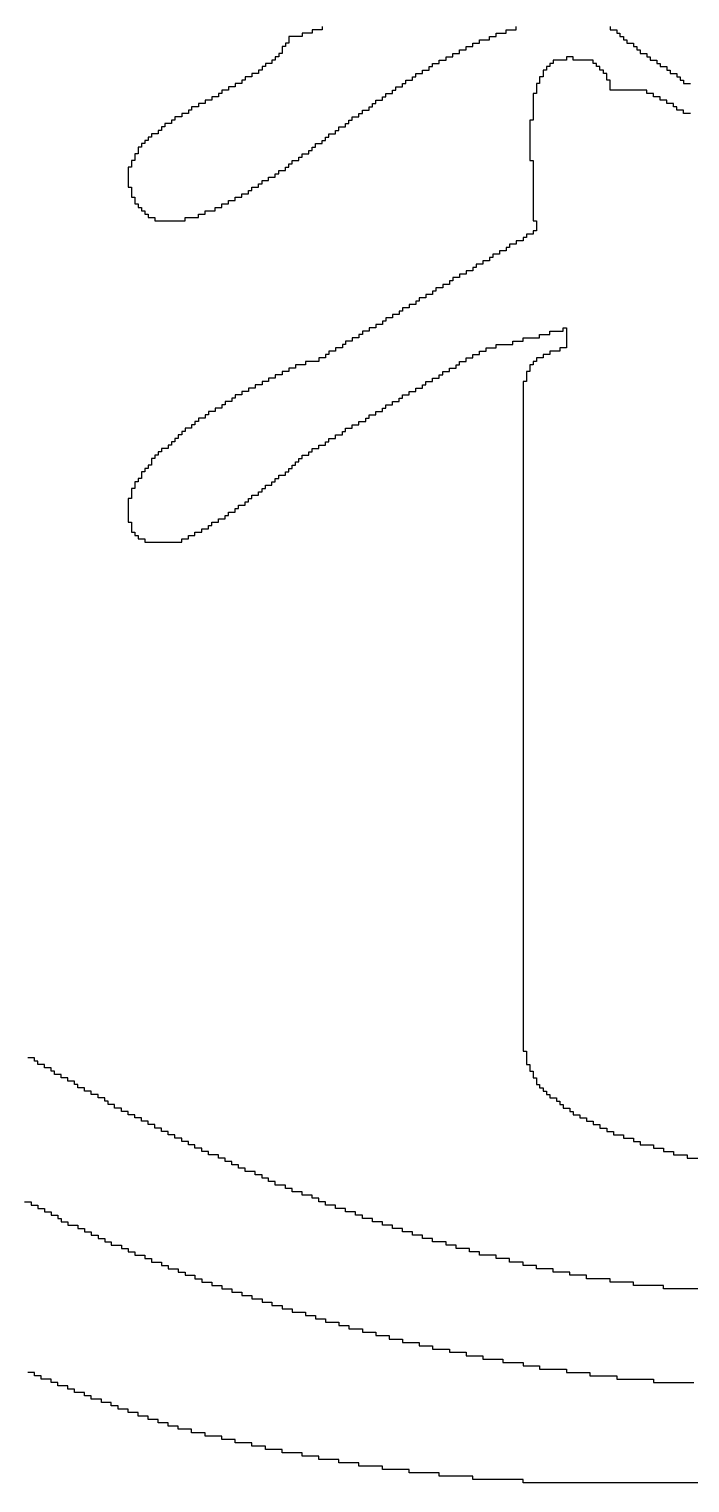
# Model space of a CAD drawing. Header units: millimetres. Extents: x 536434 to 536922, y 4231735 to 4231855.
# Drawn here: x 536459.366 to 536460.369, y 4231769.829 to 4231772.034 of the extents above; entities that cross this region are included whole.
import ezdxf

# ---------------------------------------------------------------- set-up
doc = ezdxf.new("R2010")
doc.units = ezdxf.units.MM
doc.linetypes.add('DUZ', pattern=[0])
doc.layers.get('0').update_dxf_attribs({"lineweight": 13})
doc.layers.add('MURAT_ANTET', color=7, linetype='DUZ')
doc.layers.add('R2V', color=7, linetype='Continuous')

# ---------------------------------------------------------------- blocks, each defined once
blk = doc.blocks.new('tamay')
at = {"layer": 'R2V', "color": 0}
for points in [[(1755, 2971.8, 0), (1755, 2969.3, 0), (1747.5, 2969.3, 0), (1747.5, 2966.8, 0), (1740.1, 2966.8, 0), (1740.1, 2964.3, 0), (1730.1, 2964.3, 0), (1730.1, 2959.3, 0), (1727.6, 2959.3, 0), (1727.6, 2956.8, 0), (1725.1, 2956.8, 0), (1725.1, 2951.8, 0), (1722.6, 2951.8, 0), (1722.6, 2949.3, 0), (1720.1, 2949.3, 0), (1720.1, 2946.8, 0), (1717.6, 2946.8, 0), (1717.6, 2944.3, 0), (1712.7, 2944.3, 0), (1712.7, 2941.9, 0), (1710.2, 2941.9, 0), (1710.2, 2939.4, 0), (1707.7, 2939.4, 0), (1707.7, 2936.9, 0), (1702.7, 2936.9, 0), (1702.7, 2934.4, 0), (1697.7, 2934.4, 0), (1697.7, 2931.9, 0), (1695.2, 2931.9, 0), (1695.2, 2929.4, 0), (1690.2, 2929.4, 0), (1690.2, 2926.9, 0), (1685.2, 2926.9, 0), (1685.2, 2924.4, 0), (1680.3, 2924.4, 0), (1680.3, 2921.9, 0), (1677.8, 2921.9, 0), (1677.8, 2919.4, 0), (1672.8, 2919.4, 0), (1672.8, 2916.9, 0), (1667.8, 2916.9, 0), (1667.8, 2914.4, 0), (1662.8, 2914.4, 0), (1662.8, 2912, 0), (1657.8, 2912, 0), (1657.8, 2909.5, 0), (1655.4, 2909.5, 0), (1655.4, 2907, 0), (1650.4, 2907, 0), (1650.4, 2904.5, 0), (1645.4, 2904.5, 0), (1645.4, 2902, 0), (1642.9, 2902, 0), (1642.9, 2899.5, 0), (1637.9, 2899.5, 0), (1637.9, 2897, 0), (1635.4, 2897, 0), (1635.4, 2894.5, 0), (1632.9, 2894.5, 0), (1632.9, 2892, 0), (1627.9, 2892, 0), (1627.9, 2889.5, 0), (1625.5, 2889.5, 0), (1625.5, 2887, 0), (1623, 2887, 0), (1623, 2884.6, 0), (1620.5, 2884.6, 0), (1620.5, 2882.1, 0), (1618, 2882.1, 0), (1618, 2877.1, 0), (1615.5, 2877.1, 0), (1615.5, 2872.1, 0), (1613, 2872.1, 0), (1613, 2867.1, 0), (1610.5, 2867.1, 0), (1610.5, 2852.2, 0), (1613, 2852.2, 0), (1613, 2844.7, 0), (1615.5, 2844.7, 0), (1615.5, 2839.7, 0), (1618, 2839.7, 0), (1618, 2837.2, 0), (1620.5, 2837.2, 0), (1620.5, 2834.7, 0), (1623, 2834.7, 0), (1623, 2832.2, 0), (1625.5, 2832.2, 0), (1625.5, 2829.7, 0), (1630.4, 2829.7, 0), (1630.4, 2827.2, 0), (1652.9, 2827.2, 0), (1652.9, 2829.7, 0), (1662.8, 2829.7, 0), (1662.8, 2832.2, 0), (1667.8, 2832.2, 0), (1667.8, 2834.7, 0), (1675.3, 2834.7, 0), (1675.3, 2837.2, 0), (1680.3, 2837.2, 0), (1680.3, 2839.7, 0), (1685.2, 2839.7, 0), (1685.2, 2842.2, 0), (1690.2, 2842.2, 0), (1690.2, 2844.7, 0), (1695.2, 2844.7, 0), (1695.2, 2847.2, 0), (1700.2, 2847.2, 0), (1700.2, 2849.7, 0), (1702.7, 2849.7, 0), (1702.7, 2852.2, 0), (1707.7, 2852.2, 0), (1707.7, 2854.7, 0), (1710.2, 2854.7, 0), (1710.2, 2857.1, 0), (1715.1, 2857.1, 0), (1715.1, 2859.6, 0), (1720.1, 2859.6, 0), (1720.1, 2862.1, 0), (1722.6, 2862.1, 0), (1722.6, 2864.6, 0), (1727.6, 2864.6, 0), (1727.6, 2867.1, 0), (1730.1, 2867.1, 0), (1730.1, 2869.6, 0), (1732.6, 2869.6, 0), (1732.6, 2872.1, 0), (1737.6, 2872.1, 0), (1737.6, 2874.6, 0), (1740.1, 2874.6, 0), (1740.1, 2877.1, 0), (1745, 2877.1, 0), (1745, 2879.6, 0), (1747.5, 2879.6, 0), (1747.5, 2882.1, 0), (1750, 2882.1, 0), (1750, 2884.6, 0), (1755, 2884.6, 0), (1755, 2887, 0), (1757.5, 2887, 0), (1757.5, 2889.5, 0), (1760, 2889.5, 0), (1760, 2892, 0), (1765, 2892, 0), (1765, 2894.5, 0), (1767.5, 2894.5, 0), (1767.5, 2897, 0), (1772.4, 2897, 0), (1772.4, 2899.5, 0), (1774.9, 2899.5, 0), (1774.9, 2902, 0), (1777.4, 2902, 0), (1777.4, 2904.5, 0), (1782.4, 2904.5, 0), (1782.4, 2907, 0), (1784.9, 2907, 0), (1784.9, 2909.5, 0), (1789.9, 2909.5, 0), (1789.9, 2912, 0), (1792.4, 2912, 0), (1792.4, 2914.4, 0), (1794.9, 2914.4, 0), (1794.9, 2916.9, 0), (1799.9, 2916.9, 0), (1799.9, 2919.4, 0), (1802.3, 2919.4, 0), (1802.3, 2921.9, 0), (1807.3, 2921.9, 0), (1807.3, 2924.4, 0), (1809.8, 2924.4, 0), (1809.8, 2926.9, 0), (1814.8, 2926.9, 0), (1814.8, 2929.4, 0), (1817.3, 2929.4, 0), (1817.3, 2931.9, 0), (1822.3, 2931.9, 0), (1822.3, 2934.4, 0), (1824.8, 2934.4, 0), (1824.8, 2936.9, 0), (1829.7, 2936.9, 0), (1829.7, 2939.4, 0), (1834.7, 2939.4, 0), (1834.7, 2941.9, 0), (1837.2, 2941.9, 0), (1837.2, 2944.3, 0), (1842.2, 2944.3, 0), (1842.2, 2946.8, 0), (1847.2, 2946.8, 0), (1847.2, 2949.3, 0), (1852.2, 2949.3, 0), (1852.2, 2951.8, 0), (1857.2, 2951.8, 0), (1857.2, 2954.3, 0), (1862.1, 2954.3, 0), (1862.1, 2956.8, 0), (1867.1, 2956.8, 0), (1867.1, 2959.3, 0), (1872.1, 2959.3, 0), (1872.1, 2961.8, 0), (1879.6, 2961.8, 0), (1879.6, 2964.3, 0), (1884.6, 2964.3, 0), (1884.6, 2966.8, 0), (1892, 2966.8, 0), (1892, 2969.3, 0), (1899.5, 2969.3, 0), (1899.5, 2971.8, 0)], [(1969.3, 2971.8, 0), (1969.3, 2969.3, 0), (1974.3, 2969.3, 0), (1974.3, 2966.8, 0), (1976.7, 2966.8, 0), (1976.7, 2964.3, 0), (1979.2, 2964.3, 0), (1979.2, 2961.8, 0), (1981.7, 2961.8, 0), (1981.7, 2959.3, 0), (1986.7, 2959.3, 0), (1986.7, 2956.8, 0), (1989.2, 2956.8, 0), (1989.2, 2954.3, 0), (1991.7, 2954.3, 0), (1991.7, 2951.8, 0), (1996.7, 2951.8, 0), (1996.7, 2949.3, 0), (1999.2, 2949.3, 0), (1999.2, 2946.8, 0), (2004.1, 2946.8, 0), (2004.1, 2944.3, 0), (2006.6, 2944.3, 0), (2006.6, 2941.9, 0), (2011.6, 2941.9, 0), (2011.6, 2939.4, 0), (2014.1, 2939.4, 0), (2014.1, 2936.9, 0), (2019.1, 2936.9, 0), (2019.1, 2934.4, 0), (2021.6, 2934.4, 0), (2021.6, 2931.9, 0), (2024.1, 2931.9, 0), (2024.1, 2929.4, 0), (2029.1, 2929.4, 0)], [(2041.5, 2032.5, 0), (2009.1, 2032.5, 0), (2009.1, 2035, 0), (1986.7, 2035, 0), (1986.7, 2037.5, 0), (1969.3, 2037.5, 0), (1969.3, 2040, 0), (1951.8, 2040, 0), (1951.8, 2042.5, 0), (1939.4, 2042.5, 0), (1939.4, 2044.9, 0), (1926.9, 2044.9, 0), (1926.9, 2047.4, 0), (1914.5, 2047.4, 0), (1914.5, 2049.9, 0), (1904.5, 2049.9, 0), (1904.5, 2052.4, 0), (1894.5, 2052.4, 0), (1894.5, 2054.9, 0), (1884.6, 2054.9, 0), (1884.6, 2057.4, 0), (1872.1, 2057.4, 0), (1872.1, 2059.9, 0), (1864.6, 2059.9, 0), (1864.6, 2062.4, 0), (1854.7, 2062.4, 0), (1854.7, 2064.9, 0), (1847.2, 2064.9, 0), (1847.2, 2067.4, 0), (1837.2, 2067.4, 0), (1837.2, 2069.9, 0), (1829.7, 2069.9, 0), (1829.7, 2072.4, 0), (1822.3, 2072.4, 0), (1822.3, 2074.8, 0), (1814.8, 2074.8, 0), (1814.8, 2077.3, 0), (1807.3, 2077.3, 0), (1807.3, 2079.8, 0), (1799.9, 2079.8, 0), (1799.9, 2082.3, 0), (1792.4, 2082.3, 0), (1792.4, 2084.8, 0), (1784.9, 2084.8, 0), (1784.9, 2087.3, 0), (1779.9, 2087.3, 0), (1779.9, 2089.8, 0), (1772.4, 2089.8, 0), (1772.4, 2092.3, 0), (1765, 2092.3, 0), (1765, 2094.8, 0), (1757.5, 2094.8, 0), (1757.5, 2097.3, 0), (1752.5, 2097.3, 0), (1752.5, 2099.8, 0), (1747.5, 2099.8, 0), (1747.5, 2102.2, 0), (1740.1, 2102.2, 0), (1740.1, 2104.7, 0), (1732.6, 2104.7, 0), (1732.6, 2107.2, 0), (1727.6, 2107.2, 0), (1727.6, 2109.7, 0), (1720.1, 2109.7, 0), (1720.1, 2112.2, 0), (1715.1, 2112.2, 0), (1715.1, 2114.7, 0), (1710.2, 2114.7, 0), (1710.2, 2117.2, 0), (1705.2, 2117.2, 0), (1705.2, 2119.7, 0), (1697.7, 2119.7, 0), (1697.7, 2122.2, 0), (1692.7, 2122.2, 0), (1692.7, 2124.7, 0), (1687.7, 2124.7, 0), (1687.7, 2127.2, 0), (1682.8, 2127.2, 0), (1682.8, 2129.7, 0), (1677.8, 2129.7, 0), (1677.8, 2132.1, 0), (1670.3, 2132.1, 0), (1670.3, 2134.6, 0), (1665.3, 2134.6, 0), (1665.3, 2137.1, 0), (1660.3, 2137.1, 0), (1660.3, 2139.6, 0), (1655.4, 2139.6, 0), (1655.4, 2142.1, 0), (1650.4, 2142.1, 0), (1650.4, 2144.6, 0), (1645.4, 2144.6, 0), (1645.4, 2147.1, 0), (1640.4, 2147.1, 0), (1640.4, 2149.6, 0), (1635.4, 2149.6, 0), (1635.4, 2152.1, 0), (1630.4, 2152.1, 0), (1630.4, 2154.6, 0), (1625.5, 2154.6, 0), (1625.5, 2157.1, 0), (1620.5, 2157.1, 0), (1620.5, 2159.6, 0), (1615.5, 2159.6, 0), (1615.5, 2162, 0), (1610.5, 2162, 0), (1610.5, 2164.5, 0), (1605.5, 2164.5, 0), (1605.5, 2167, 0), (1600.5, 2167, 0), (1600.5, 2169.5, 0), (1595.6, 2169.5, 0), (1595.6, 2172, 0), (1593.1, 2172, 0), (1593.1, 2174.5, 0), (1588.1, 2174.5, 0), (1588.1, 2177, 0), (1583.1, 2177, 0), (1583.1, 2179.5, 0), (1578.1, 2179.5, 0), (1578.1, 2182, 0), (1573.1, 2182, 0), (1573.1, 2184.5, 0), (1570.6, 2184.5, 0), (1570.6, 2187, 0), (1565.7, 2187, 0), (1565.7, 2189.4, 0), (1560.7, 2189.4, 0), (1560.7, 2191.9, 0), (1555.7, 2191.9, 0), (1555.7, 2194.4, 0), (1553.2, 2194.4, 0), (1553.2, 2196.9, 0), (1548.2, 2196.9, 0), (1548.2, 2199.4, 0), (1543.2, 2199.4, 0), (1543.2, 2201.9, 0), (1540.7, 2201.9, 0), (1540.7, 2204.4, 0), (1535.8, 2204.4, 0)], [(1533.3, 2097.3, 0), (1538.3, 2097.3, 0), (1538.3, 2094.8, 0), (1543.2, 2094.8, 0), (1543.2, 2092.3, 0), (1548.2, 2092.3, 0), (1548.2, 2089.8, 0), (1553.2, 2089.8, 0), (1553.2, 2087.3, 0), (1558.2, 2087.3, 0), (1558.2, 2084.8, 0), (1560.7, 2084.8, 0), (1560.7, 2082.3, 0), (1565.7, 2082.3, 0), (1565.7, 2079.8, 0), (1573.1, 2079.8, 0), (1573.1, 2077.3, 0), (1578.1, 2077.3, 0), (1578.1, 2074.8, 0), (1583.1, 2074.8, 0), (1583.1, 2072.4, 0), (1588.1, 2072.4, 0), (1588.1, 2069.9, 0), (1593.1, 2069.9, 0), (1593.1, 2067.4, 0), (1598, 2067.4, 0), (1598, 2064.9, 0), (1605.5, 2064.9, 0), (1605.5, 2062.4, 0), (1610.5, 2062.4, 0), (1610.5, 2059.9, 0), (1615.5, 2059.9, 0), (1615.5, 2057.4, 0), (1623, 2057.4, 0), (1623, 2054.9, 0), (1627.9, 2054.9, 0), (1627.9, 2052.4, 0), (1635.4, 2052.4, 0), (1635.4, 2049.9, 0), (1640.4, 2049.9, 0), (1640.4, 2047.4, 0), (1647.9, 2047.4, 0), (1647.9, 2044.9, 0), (1652.9, 2044.9, 0), (1652.9, 2042.5, 0), (1660.3, 2042.5, 0), (1660.3, 2040, 0), (1665.3, 2040, 0), (1665.3, 2037.5, 0), (1672.8, 2037.5, 0), (1672.8, 2035, 0), (1680.3, 2035, 0), (1680.3, 2032.5, 0), (1687.7, 2032.5, 0), (1687.7, 2030, 0), (1695.2, 2030, 0), (1695.2, 2027.5, 0), (1702.7, 2027.5, 0), (1702.7, 2025, 0), (1710.2, 2025, 0), (1710.2, 2022.5, 0), (1717.6, 2022.5, 0), (1717.6, 2020, 0), (1725.1, 2020, 0), (1725.1, 2017.5, 0), (1732.6, 2017.5, 0), (1732.6, 2015, 0), (1742.6, 2015, 0), (1742.6, 2012.6, 0), (1750, 2012.6, 0), (1750, 2010.1, 0), (1757.5, 2010.1, 0), (1757.5, 2007.6, 0), (1767.5, 2007.6, 0), (1767.5, 2005.1, 0), (1774.9, 2005.1, 0), (1774.9, 2002.6, 0), (1784.9, 2002.6, 0), (1784.9, 2000.1, 0), (1794.9, 2000.1, 0), (1794.9, 1997.6, 0), (1804.8, 1997.6, 0), (1804.8, 1995.1, 0), (1814.8, 1995.1, 0), (1814.8, 1992.6, 0), (1827.3, 1992.6, 0), (1827.3, 1990.1, 0), (1837.2, 1990.1, 0), (1837.2, 1987.6, 0), (1849.7, 1987.6, 0), (1849.7, 1985.2, 0), (1862.1, 1985.2, 0), (1862.1, 1982.7, 0), (1874.6, 1982.7, 0), (1874.6, 1980.2, 0), (1889.5, 1980.2, 0), (1889.5, 1977.7, 0), (1904.5, 1977.7, 0), (1904.5, 1975.2, 0), (1916.9, 1975.2, 0), (1916.9, 1972.7, 0), (1936.9, 1972.7, 0), (1936.9, 1970.2, 0), (1954.3, 1970.2, 0), (1954.3, 1967.7, 0), (1974.3, 1967.7, 0), (1974.3, 1965.2, 0), (2001.7, 1965.2, 0), (2001.7, 1962.7, 0), (2031.6, 1962.7, 0)], [(2051.5, 1888, 0), (1904.5, 1888, 0), (1904.5, 1890.5, 0), (1867.1, 1890.5, 0), (1867.1, 1893, 0), (1842.2, 1893, 0), (1842.2, 1895.5, 0), (1819.8, 1895.5, 0), (1819.8, 1898, 0), (1799.9, 1898, 0), (1799.9, 1900.4, 0), (1782.4, 1900.4, 0), (1782.4, 1902.9, 0), (1767.5, 1902.9, 0), (1767.5, 1905.4, 0), (1752.5, 1905.4, 0), (1752.5, 1907.9, 0), (1740.1, 1907.9, 0), (1740.1, 1910.4, 0), (1725.1, 1910.4, 0), (1725.1, 1912.9, 0), (1712.7, 1912.9, 0), (1712.7, 1915.4, 0), (1702.7, 1915.4, 0), (1702.7, 1917.9, 0), (1690.2, 1917.9, 0), (1690.2, 1920.4, 0), (1680.3, 1920.4, 0), (1680.3, 1922.9, 0), (1667.8, 1922.9, 0), (1667.8, 1925.4, 0), (1657.8, 1925.4, 0), (1657.8, 1927.9, 0), (1647.9, 1927.9, 0), (1647.9, 1930.3, 0), (1640.4, 1930.3, 0), (1640.4, 1932.8, 0), (1632.9, 1932.8, 0), (1632.9, 1935.3, 0), (1625.5, 1935.3, 0), (1625.5, 1937.8, 0), (1618, 1937.8, 0), (1618, 1940.3, 0), (1610.5, 1940.3, 0), (1610.5, 1942.8, 0), (1603, 1942.8, 0), (1603, 1945.3, 0), (1598, 1945.3, 0), (1598, 1947.8, 0), (1590.6, 1947.8, 0), (1590.6, 1950.3, 0), (1583.1, 1950.3, 0), (1583.1, 1952.8, 0), (1578.1, 1952.8, 0), (1578.1, 1955.3, 0), (1570.6, 1955.3, 0), (1570.6, 1957.7, 0), (1565.7, 1957.7, 0), (1565.7, 1960.2, 0), (1558.2, 1960.2, 0), (1558.2, 1962.7, 0), (1553.2, 1962.7, 0), (1553.2, 1965.2, 0), (1545.7, 1965.2, 0), (1545.7, 1967.7, 0), (1540.7, 1967.7, 0), (1540.7, 1970.2, 0), (1535.8, 1970.2, 0)], [(1941.9, 2949.3, 0), (1941.9, 2949.3, 0), (1936.9, 2949.3, 0), (1936.9, 2946.8, 0), (1926.9, 2946.8, 0), (1926.9, 2944.3, 0), (1924.4, 2944.3, 0), (1924.4, 2941.9, 0), (1921.9, 2941.9, 0), (1921.9, 2939.4, 0), (1919.4, 2939.4, 0), (1919.4, 2934.4, 0), (1916.9, 2934.4, 0), (1916.9, 2929.4, 0), (1914.5, 2929.4, 0), (1914.5, 2921.9, 0), (1912, 2921.9, 0), (1912, 2902, 0), (1909.5, 2902, 0), (1909.5, 2872.1, 0), (1912, 2872.1, 0), (1912, 2827.2, 0), (1914.5, 2827.2, 0), (1914.5, 2819.8, 0), (1912, 2819.8, 0), (1912, 2817.3, 0), (1907, 2817.3, 0), (1907, 2814.8, 0), (1904.5, 2814.8, 0), (1904.5, 2812.3, 0), (1899.5, 2812.3, 0), (1899.5, 2809.8, 0), (1894.5, 2809.8, 0), (1894.5, 2807.3, 0), (1892, 2807.3, 0), (1892, 2804.8, 0), (1887.1, 2804.8, 0), (1887.1, 2802.3, 0), (1882.1, 2802.3, 0), (1882.1, 2799.8, 0), (1879.6, 2799.8, 0), (1879.6, 2797.4, 0), (1874.6, 2797.4, 0), (1874.6, 2794.9, 0), (1869.6, 2794.9, 0), (1869.6, 2792.4, 0), (1867.1, 2792.4, 0), (1867.1, 2789.9, 0), (1862.1, 2789.9, 0), (1862.1, 2787.4, 0), (1857.2, 2787.4, 0), (1857.2, 2784.9, 0), (1852.2, 2784.9, 0), (1852.2, 2782.4, 0), (1849.7, 2782.4, 0), (1849.7, 2779.9, 0), (1844.7, 2779.9, 0), (1844.7, 2777.4, 0), (1839.7, 2777.4, 0), (1839.7, 2774.9, 0), (1837.2, 2774.9, 0), (1837.2, 2772.4, 0), (1832.2, 2772.4, 0), (1832.2, 2769.9, 0), (1827.3, 2769.9, 0), (1827.3, 2767.5, 0), (1824.8, 2767.5, 0), (1824.8, 2765, 0), (1819.8, 2765, 0), (1819.8, 2762.5, 0), (1814.8, 2762.5, 0), (1814.8, 2760, 0), (1812.3, 2760, 0), (1812.3, 2757.5, 0), (1807.3, 2757.5, 0), (1807.3, 2755, 0), (1802.3, 2755, 0), (1802.3, 2752.5, 0), (1799.9, 2752.5, 0), (1799.9, 2750, 0), (1794.9, 2750, 0), (1794.9, 2747.5, 0), (1789.9, 2747.5, 0), (1789.9, 2745, 0), (1784.9, 2745, 0), (1784.9, 2742.5, 0), (1782.4, 2742.5, 0), (1782.4, 2740, 0), (1777.4, 2740, 0), (1777.4, 2737.6, 0), (1772.4, 2737.6, 0), (1772.4, 2735.1, 0), (1770, 2735.1, 0), (1770, 2732.6, 0), (1765, 2732.6, 0), (1765, 2730.1, 0), (1760, 2730.1, 0), (1760, 2727.6, 0), (1757.5, 2727.6, 0), (1757.5, 2725.1, 0), (1752.5, 2725.1, 0), (1752.5, 2722.6, 0), (1742.6, 2722.6, 0), (1742.6, 2720.1, 0), (1735.1, 2720.1, 0), (1735.1, 2717.6, 0), (1730.1, 2717.6, 0), (1730.1, 2715.1, 0), (1725.1, 2715.1, 0), (1725.1, 2712.6, 0), (1720.1, 2712.6, 0), (1720.1, 2710.2, 0), (1715.1, 2710.2, 0), (1715.1, 2707.7, 0), (1710.2, 2707.7, 0), (1710.2, 2705.2, 0), (1705.2, 2705.2, 0), (1705.2, 2702.7, 0), (1700.2, 2702.7, 0), (1700.2, 2700.2, 0), (1695.2, 2700.2, 0), (1695.2, 2697.7, 0), (1690.2, 2697.7, 0), (1690.2, 2695.2, 0), (1687.7, 2695.2, 0), (1687.7, 2692.7, 0), (1682.8, 2692.7, 0), (1682.8, 2690.2, 0), (1680.3, 2690.2, 0), (1680.3, 2687.7, 0), (1675.3, 2687.7, 0), (1675.3, 2685.2, 0), (1670.3, 2685.2, 0), (1670.3, 2682.7, 0), (1667.8, 2682.7, 0), (1667.8, 2680.3, 0), (1662.8, 2680.3, 0), (1662.8, 2677.8, 0), (1660.3, 2677.8, 0), (1660.3, 2675.3, 0), (1657.8, 2675.3, 0), (1657.8, 2672.8, 0), (1652.9, 2672.8, 0), (1652.9, 2670.3, 0), (1650.4, 2670.3, 0), (1650.4, 2667.8, 0), (1647.9, 2667.8, 0), (1647.9, 2665.3, 0), (1645.4, 2665.3, 0), (1645.4, 2662.8, 0), (1642.9, 2662.8, 0), (1642.9, 2660.3, 0), (1640.4, 2660.3, 0), (1640.4, 2657.8, 0), (1635.4, 2657.8, 0), (1635.4, 2655.3, 0), (1632.9, 2655.3, 0), (1632.9, 2652.9, 0), (1630.4, 2652.9, 0), (1630.4, 2650.4, 0), (1627.9, 2650.4, 0), (1627.9, 2645.4, 0), (1625.5, 2645.4, 0), (1625.5, 2642.9, 0), (1623, 2642.9, 0), (1623, 2640.4, 0), (1620.5, 2640.4, 0), (1620.5, 2635.4, 0), (1618, 2635.4, 0), (1618, 2632.9, 0), (1615.5, 2632.9, 0), (1615.5, 2627.9, 0), (1613, 2627.9, 0), (1613, 2620.5, 0), (1610.5, 2620.5, 0), (1610.5, 2603, 0), (1613, 2603, 0), (1613, 2595.5, 0), (1615.5, 2595.5, 0), (1615.5, 2593.1, 0), (1618, 2593.1, 0), (1618, 2590.6, 0), (1623, 2590.6, 0), (1623, 2588.1, 0), (1650.4, 2588.1, 0), (1650.4, 2590.6, 0), (1655.4, 2590.6, 0), (1655.4, 2593.1, 0), (1660.3, 2593.1, 0), (1660.3, 2595.5, 0), (1665.3, 2595.5, 0), (1665.3, 2598, 0), (1670.3, 2598, 0), (1670.3, 2600.5, 0), (1672.8, 2600.5, 0), (1672.8, 2603, 0), (1677.8, 2603, 0), (1677.8, 2605.5, 0), (1682.8, 2605.5, 0), (1682.8, 2608, 0), (1685.2, 2608, 0), (1685.2, 2610.5, 0), (1690.2, 2610.5, 0), (1690.2, 2613, 0), (1692.7, 2613, 0), (1692.7, 2615.5, 0), (1697.7, 2615.5, 0), (1697.7, 2618, 0), (1700.2, 2618, 0), (1700.2, 2620.5, 0), (1702.7, 2620.5, 0), (1702.7, 2623, 0), (1707.7, 2623, 0), (1707.7, 2625.4, 0), (1710.2, 2625.4, 0), (1710.2, 2627.9, 0), (1712.7, 2627.9, 0), (1712.7, 2630.4, 0), (1717.6, 2630.4, 0), (1717.6, 2632.9, 0), (1720.1, 2632.9, 0), (1720.1, 2635.4, 0), (1722.6, 2635.4, 0), (1722.6, 2637.9, 0), (1727.6, 2637.9, 0), (1727.6, 2640.4, 0), (1730.1, 2640.4, 0), (1730.1, 2642.9, 0), (1732.6, 2642.9, 0), (1732.6, 2645.4, 0), (1735.1, 2645.4, 0), (1735.1, 2647.9, 0), (1737.6, 2647.9, 0), (1737.6, 2650.4, 0), (1740.1, 2650.4, 0), (1740.1, 2652.9, 0), (1745, 2652.9, 0), (1745, 2655.3, 0), (1747.5, 2655.3, 0), (1747.5, 2657.8, 0), (1752.5, 2657.8, 0), (1752.5, 2660.3, 0), (1757.5, 2660.3, 0), (1757.5, 2662.8, 0), (1760, 2662.8, 0), (1760, 2665.3, 0), (1765, 2665.3, 0), (1765, 2667.8, 0), (1770, 2667.8, 0), (1770, 2670.3, 0), (1772.4, 2670.3, 0), (1772.4, 2672.8, 0), (1777.4, 2672.8, 0), (1777.4, 2675.3, 0), (1782.4, 2675.3, 0), (1782.4, 2677.8, 0), (1787.4, 2677.8, 0), (1787.4, 2680.3, 0), (1789.9, 2680.3, 0), (1789.9, 2682.7, 0), (1794.9, 2682.7, 0), (1794.9, 2685.2, 0), (1799.9, 2685.2, 0), (1799.9, 2687.7, 0), (1802.3, 2687.7, 0), (1802.3, 2690.2, 0), (1807.3, 2690.2, 0), (1807.3, 2692.7, 0), (1812.3, 2692.7, 0), (1812.3, 2695.2, 0), (1814.8, 2695.2, 0), (1814.8, 2697.7, 0), (1819.8, 2697.7, 0), (1819.8, 2700.2, 0), (1824.8, 2700.2, 0), (1824.8, 2702.7, 0), (1829.7, 2702.7, 0), (1829.7, 2705.2, 0), (1832.2, 2705.2, 0), (1832.2, 2707.7, 0), (1837.2, 2707.7, 0), (1837.2, 2710.2, 0), (1842.2, 2710.2, 0), (1842.2, 2712.6, 0), (1844.7, 2712.6, 0), (1844.7, 2715.1, 0), (1849.7, 2715.1, 0), (1849.7, 2717.6, 0), (1854.7, 2717.6, 0), (1854.7, 2720.1, 0), (1857.2, 2720.1, 0), (1857.2, 2722.6, 0), (1862.1, 2722.6, 0), (1862.1, 2725.1, 0), (1867.1, 2725.1, 0), (1867.1, 2727.6, 0), (1872.1, 2727.6, 0), (1872.1, 2730.1, 0), (1877.1, 2730.1, 0), (1877.1, 2732.6, 0), (1884.6, 2732.6, 0), (1884.6, 2735.1, 0), (1897, 2735.1, 0), (1897, 2737.6, 0), (1904.5, 2737.6, 0), (1904.5, 2740, 0), (1916.9, 2740, 0), (1916.9, 2742.5, 0), (1924.4, 2742.5, 0), (1924.4, 2745, 0), (1934.4, 2745, 0), (1934.4, 2747.5, 0), (1936.9, 2747.5, 0), (1936.9, 2732.6, 0), (1931.9, 2732.6, 0), (1931.9, 2730.1, 0), (1924.4, 2730.1, 0), (1924.4, 2727.6, 0), (1919.4, 2727.6, 0), (1919.4, 2725.1, 0), (1914.5, 2725.1, 0), (1914.5, 2722.6, 0), (1912, 2722.6, 0), (1912, 2720.1, 0), (1909.5, 2720.1, 0), (1909.5, 2715.1, 0), (1907, 2715.1, 0), (1907, 2707.7, 0), (1904.5, 2707.7, 0), (1904.5, 2209.4, 0), (1907, 2209.4, 0), (1907, 2199.4, 0), (1909.5, 2199.4, 0), (1909.5, 2194.4, 0), (1912, 2194.4, 0), (1912, 2189.4, 0), (1914.5, 2189.4, 0), (1914.5, 2184.5, 0), (1916.9, 2184.5, 0), (1916.9, 2182, 0), (1919.4, 2182, 0), (1919.4, 2179.5, 0), (1921.9, 2179.5, 0), (1921.9, 2177, 0), (1924.4, 2177, 0), (1924.4, 2174.5, 0), (1929.4, 2174.5, 0), (1929.4, 2172, 0), (1931.9, 2172, 0), (1931.9, 2169.5, 0), (1934.4, 2169.5, 0), (1934.4, 2167, 0), (1939.4, 2167, 0), (1939.4, 2164.5, 0), (1941.9, 2164.5, 0), (1941.9, 2162, 0), (1946.8, 2162, 0), (1946.8, 2159.6, 0), (1951.8, 2159.6, 0), (1951.8, 2157.1, 0), (1956.8, 2157.1, 0), (1956.8, 2154.6, 0), (1961.8, 2154.6, 0), (1961.8, 2152.1, 0), (1966.8, 2152.1, 0), (1966.8, 2149.6, 0), (1971.8, 2149.6, 0), (1971.8, 2147.1, 0), (1979.2, 2147.1, 0), (1979.2, 2144.6, 0), (1986.7, 2144.6, 0), (1986.7, 2142.1, 0), (1991.7, 2142.1, 0), (1991.7, 2139.6, 0), (2001.7, 2139.6, 0), (2001.7, 2137.1, 0), (2009.1, 2137.1, 0), (2009.1, 2134.6, 0), (2016.6, 2134.6, 0), (2016.6, 2132.1, 0), (2026.6, 2132.1, 0), (2026.6, 2129.7, 0), (2036.5, 2129.7, 0)], [(2029.1, 2907, 0), (2024.1, 2907, 0), (2024.1, 2909.5, 0), (2019.1, 2909.5, 0), (2019.1, 2912, 0), (2016.6, 2912, 0), (2016.6, 2914.4, 0), (2011.6, 2914.4, 0), (2011.6, 2916.9, 0), (2006.6, 2916.9, 0), (2006.6, 2919.4, 0), (2001.7, 2919.4, 0), (2001.7, 2921.9, 0), (1996.7, 2921.9, 0), (1996.7, 2924.4, 0), (1969.3, 2924.4, 0), (1969.3, 2931.9, 0), (1966.8, 2931.9, 0), (1966.8, 2936.9, 0), (1964.3, 2936.9, 0), (1964.3, 2939.4, 0), (1961.8, 2939.4, 0), (1961.8, 2941.9, 0), (1959.3, 2941.9, 0), (1959.3, 2944.3, 0), (1956.8, 2944.3, 0), (1956.8, 2946.8, 0), (1941.9, 2946.8, 0), (1941.9, 2949.3, 0)]]:
    blk.add_polyline3d(points, dxfattribs=at)
blk = doc.blocks.new('TAMAY_MIMARLIK_LOGO')
at = {"xscale": 0.0334714343440827, "yscale": 0.0334714343440827, "zscale": 0.0334714343440827}
blk.add_blockref('tamay', (-161.366, -132.194), dxfattribs=at)

msp = doc.modelspace()

# ---------------------------------------------------------------- block references
at = {"layer": 'MURAT_ANTET', "xscale": 0.0609170438028925, "yscale": 0.0609170438028925, "zscale": 0.0609170438028925}
msp.add_blockref('TAMAY_MIMARLIK_LOGO', (536466.0626, 4231774.0318), dxfattribs=at)

doc.saveas('drawing.dxf')
